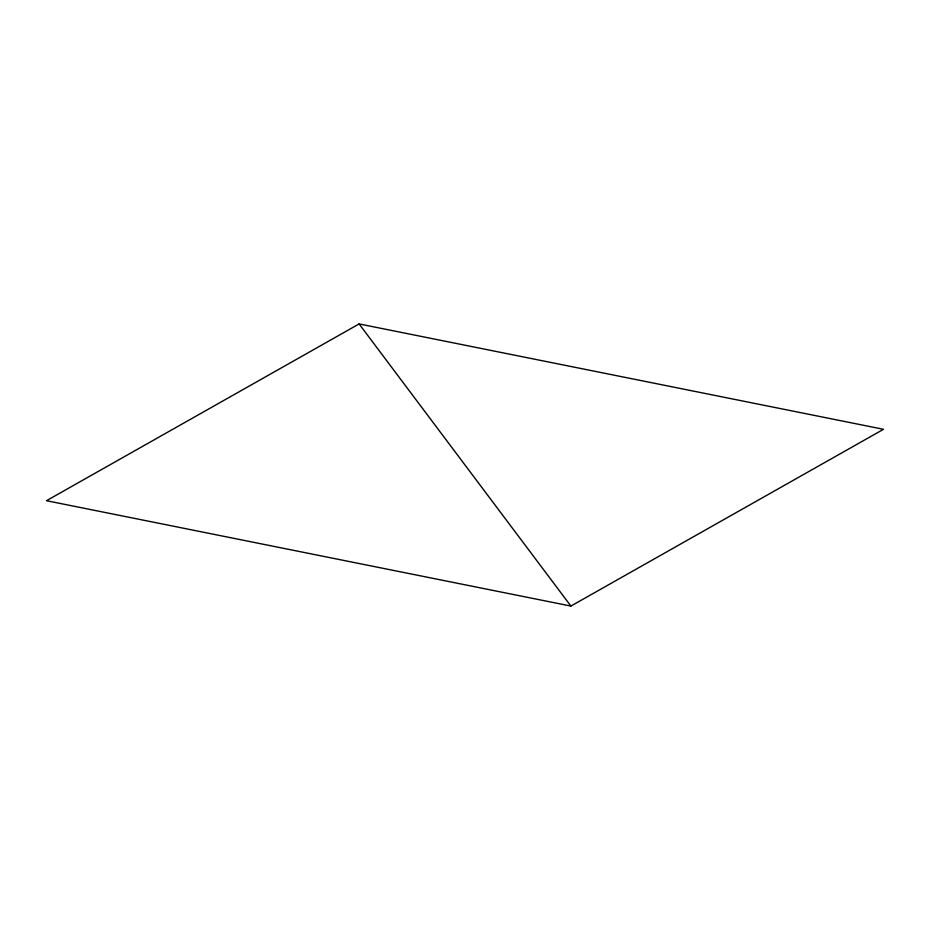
<?xml version="1.0" encoding="UTF-8"?>
<svg xmlns="http://www.w3.org/2000/svg" width="930" height="930" viewBox="0 0 930 930"><rect width="100%" height="100%" fill="white"/><g stroke="black" fill="none" stroke-linecap="round" stroke-linejoin="round"><path stroke-width="1.4" d="M359.108 323.931L46.5 500.7L570.892 606.069L883.5 429.3L359.108 323.931L570.892 606.069"/></g></svg>
